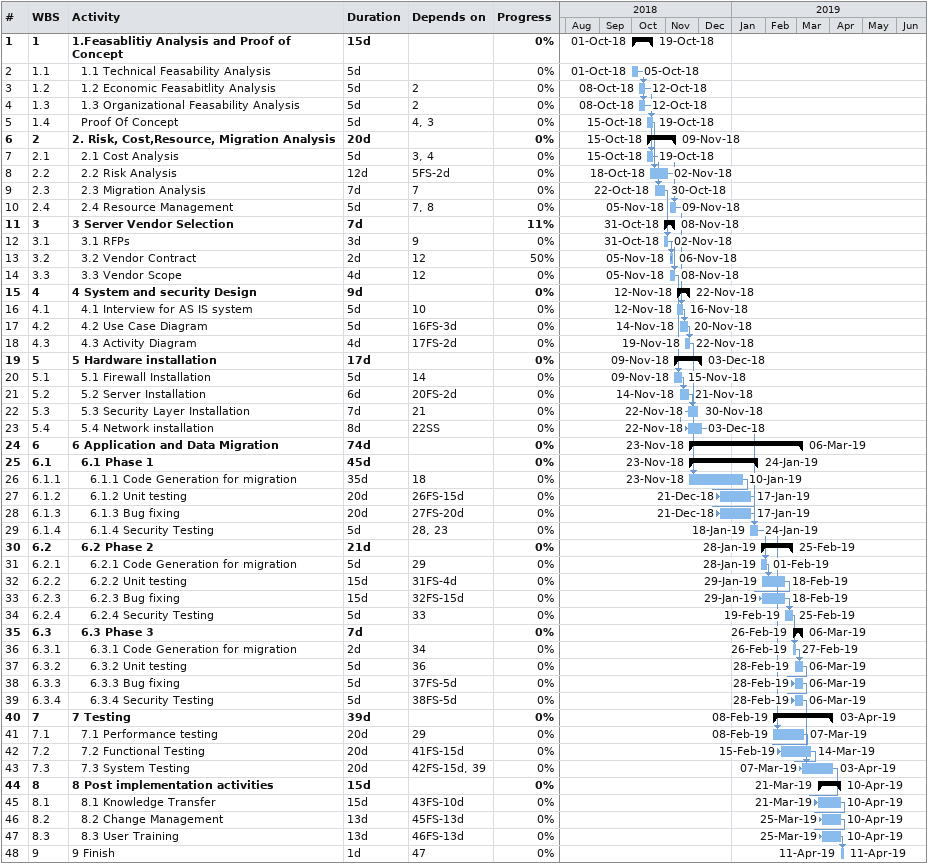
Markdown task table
| ID | WBS | Task | Duration | Start | Finish | Predecessors | % complete |
|---|---|---|---|---|---|---|---|
| 1 | 1 | **1.Feasablitiy Analysis and Proof of Concept** | 15d | 2018-10-01 | 2018-10-19 |  | 0 |
| 2 | 1.1 | 1.1 Technical Feasability Analysis | 5d | 2018-10-01 | 2018-10-05 |  | 0 |
| 3 | 1.2 | 1.2 Economic Feasabitlity Analysis | 5d | 2018-10-08 | 2018-10-12 | 2 | 0 |
| 4 | 1.3 | 1.3 Organizational Feasability Analysis | 5d | 2018-10-08 | 2018-10-12 | 2 | 0 |
| 5 | 1.4 | Proof Of Concept | 5d | 2018-10-15 | 2018-10-19 | 4, 3 | 0 |
| 6 | 2 | **2. Risk, Cost,Resource, Migration Analysis** | 20d | 2018-10-15 | 2018-11-09 |  | 0 |
| 7 | 2.1 | 2.1 Cost Analysis | 5d | 2018-10-15 | 2018-10-19 | 3, 4 | 0 |
| 8 | 2.2 | 2.2 Risk Analysis | 12d | 2018-10-18 | 2018-11-02 | 5FS-2d | 0 |
| 9 | 2.3 | 2.3 Migration Analysis | 7d | 2018-10-22 | 2018-10-30 | 7 | 0 |
| 10 | 2.4 | 2.4 Resource Management | 5d | 2018-11-05 | 2018-11-09 | 7, 8 | 0 |
| 11 | 3 | **3 Server Vendor Selection** | 7d | 2018-10-31 | 2018-11-08 |  | 11 |
| 12 | 3.1 | 3.1 RFPs | 3d | 2018-10-31 | 2018-11-02 | 9 | 0 |
| 13 | 3.2 | 3.2 Vendor Contract | 2d | 2018-11-05 | 2018-11-06 | 12 | 50 |
| 14 | 3.3 | 3.3 Vendor Scope | 4d | 2018-11-05 | 2018-11-08 | 12 | 0 |
| 15 | 4 | **4 System and security Design** | 9d | 2018-11-12 | 2018-11-22 |  | 0 |
| 16 | 4.1 | 4.1 Interview for AS IS system | 5d | 2018-11-12 | 2018-11-16 | 10 | 0 |
| 17 | 4.2 | 4.2 Use Case Diagram | 5d | 2018-11-14 | 2018-11-20 | 16FS-3d | 0 |
| 18 | 4.3 | 4.3 Activity Diagram | 4d | 2018-11-19 | 2018-11-22 | 17FS-2d | 0 |
| 19 | 5 | **5 Hardware installation** | 17d | 2018-11-09 | 2018-12-03 |  | 0 |
| 20 | 5.1 | 5.1 Firewall Installation | 5d | 2018-11-09 | 2018-11-15 | 14 | 0 |
| 21 | 5.2 | 5.2 Server Installation | 6d | 2018-11-14 | 2018-11-21 | 20FS-2d | 0 |
| 22 | 5.3 | 5.3 Security Layer Installation | 7d | 2018-11-22 | 2018-11-30 | 21 | 0 |
| 23 | 5.4 | 5.4 Network installation | 8d | 2018-11-22 | 2018-12-03 | 22SS | 0 |
| 24 | 6 | **6 Application and Data Migration** | 74d | 2018-11-23 | 2019-03-06 |  | 0 |
| 25 | 6.1 | **6.1 Phase 1** | 45d | 2018-11-23 | 2019-01-24 |  | 0 |
| 26 | 6.1.1 | 6.1.1 Code Generation for migration | 35d | 2018-11-23 | 2019-01-10 | 18 | 0 |
| 27 | 6.1.2 | 6.1.2 Unit testing | 20d | 2018-12-21 | 2019-01-17 | 26FS-15d | 0 |
| 28 | 6.1.3 | 6.1.3 Bug fixing | 20d | 2018-12-21 | 2019-01-17 | 27FS-20d | 0 |
| 29 | 6.1.4 | 6.1.4 Security Testing | 5d | 2019-01-18 | 2019-01-24 | 28, 23 | 0 |
| 30 | 6.2 | **6.2 Phase 2** | 21d | 2019-01-28 | 2019-02-25 |  | 0 |
| 31 | 6.2.1 | 6.2.1 Code Generation for migration | 5d | 2019-01-28 | 2019-02-01 | 29 | 0 |
| 32 | 6.2.2 | 6.2.2 Unit testing | 15d | 2019-01-29 | 2019-02-18 | 31FS-4d | 0 |
| 33 | 6.2.3 | 6.2.3 Bug fixing | 15d | 2019-01-29 | 2019-02-18 | 32FS-15d | 0 |
| 34 | 6.2.4 | 6.2.4 Security Testing | 5d | 2019-02-19 | 2019-02-25 | 33 | 0 |
| 35 | 6.3 | **6.3 Phase 3** | 7d | 2019-02-26 | 2019-03-06 |  | 0 |
| 36 | 6.3.1 | 6.3.1 Code Generation for migration | 2d | 2019-02-26 | 2019-02-27 | 34 | 0 |
| 37 | 6.3.2 | 6.3.2 Unit testing | 5d | 2019-02-28 | 2019-03-06 | 36 | 0 |
| 38 | 6.3.3 | 6.3.3 Bug fixing | 5d | 2019-02-28 | 2019-03-06 | 37FS-5d | 0 |
| 39 | 6.3.4 | 6.3.4 Security Testing | 5d | 2019-02-28 | 2019-03-06 | 38FS-5d | 0 |
| 40 | 7 | **7 Testing** | 39d | 2019-02-08 | 2019-04-03 |  | 0 |
| 41 | 7.1 | 7.1 Performance testing | 20d | 2019-02-08 | 2019-03-07 | 29 | 0 |
| 42 | 7.2 | 7.2 Functional Testing | 20d | 2019-02-15 | 2019-03-14 | 41FS-15d | 0 |
| 43 | 7.3 | 7.3 System Testing | 20d | 2019-03-07 | 2019-04-03 | 42FS-15d, 39 | 0 |
| 44 | 8 | **8 Post implementation activities** | 15d | 2019-03-21 | 2019-04-10 |  | 0 |
| 45 | 8.1 | 8.1 Knowledge Transfer | 15d | 2019-03-21 | 2019-04-10 | 43FS-10d | 0 |
| 46 | 8.2 | 8.2 Change Management | 13d | 2019-03-25 | 2019-04-10 | 45FS-13d | 0 |
| 47 | 8.3 | 8.3 User Training | 13d | 2019-03-25 | 2019-04-10 | 46FS-13d | 0 |
| 48 | 9 | 9 Finish | 1d | 2019-04-11 | 2019-04-11 | 47 | 0 |
